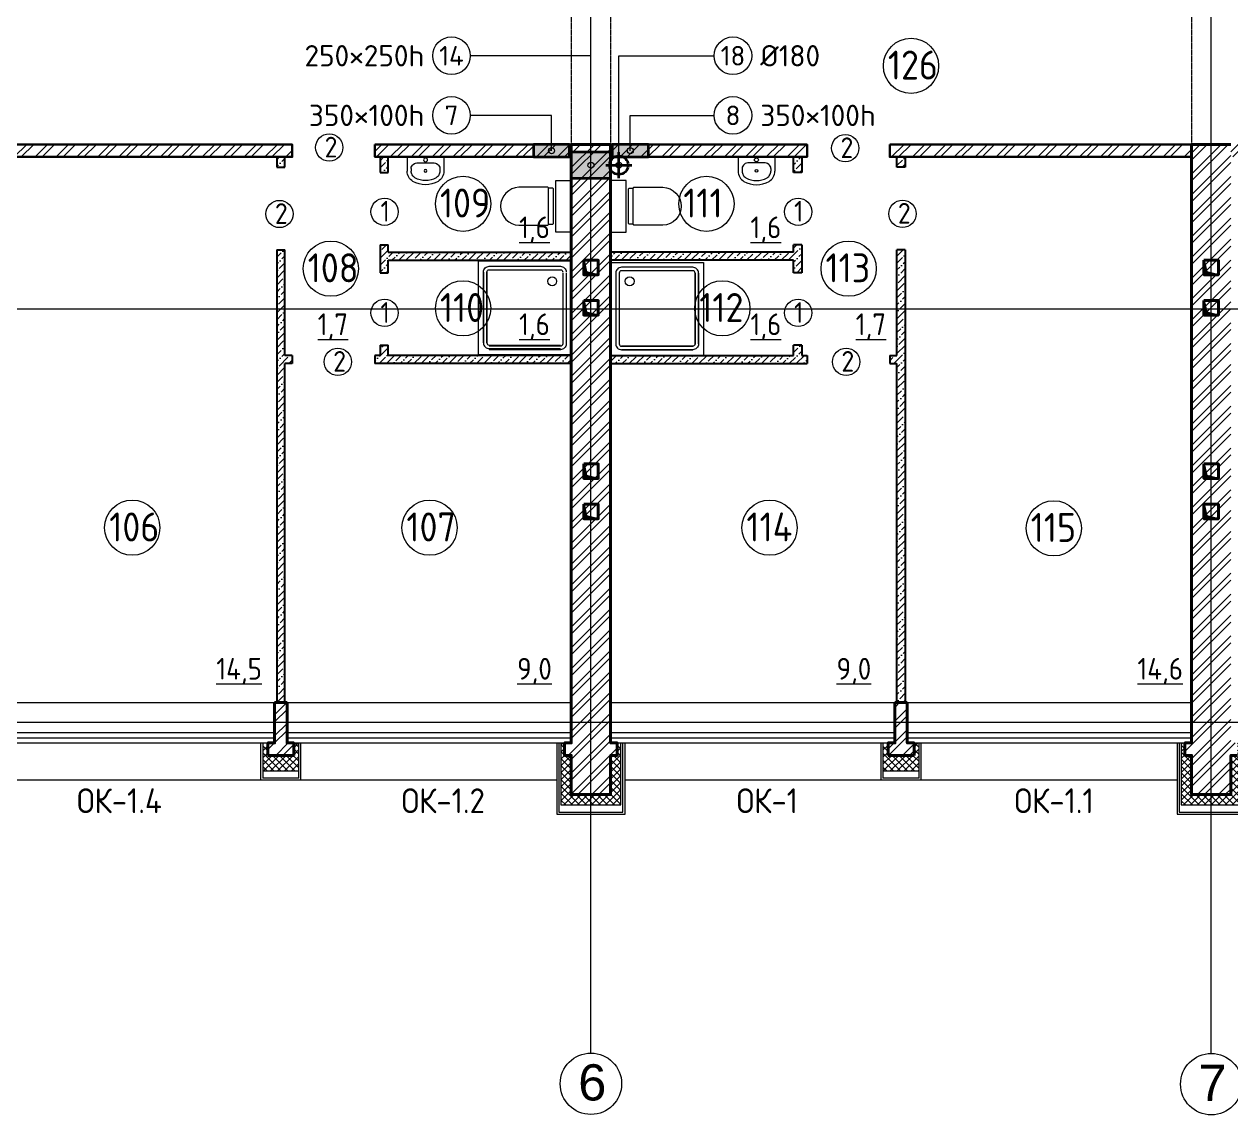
# Model space of a CAD drawing. Header units: millimetres. Extents: x -718 to 68664, y 3859 to 52864.
# Drawn here: x 31860 to 43533, y 27602 to 38155 of the extents above; entities that cross this region are included whole.
import ezdxf
from ezdxf.enums import TextEntityAlignment as Align

# ---------------------------------------------------------------- set-up
doc = ezdxf.new("R2010")
doc.units = ezdxf.units.MM
doc.linetypes.add('ACAD_ISO02W100', pattern=[15, 12, -3])
doc.linetypes.add('ACAD_ISO04W100', pattern=[30, 24, -3, 0, -3])
for name, color, linetype, lineweight in [('Ж-б_балка', 144, 'ACAD_ISO02W100', 9), ('Кирпич_перегородки_сущ', 46, 'Continuous', 25), ('Кирпич_стены', 56, 'Continuous', 40), ('Марк_пом', 250, 'Continuous', 15), ('Марка_окна_двери', 166, 'Continuous', 13), ('Оборудование', 19, 'Continuous', 13), ('Окна', 164, 'Continuous', 15), ('Оси', 136, 'ACAD_ISO04W100', 9), ('Отверстия', 5, 'Continuous', 35), ('Отверстия_выноски', 7, 'Continuous', 18), ('Перегородки кирпичные новые', 26, 'Continuous', 30), ('Перегородки СКЦ', 195, 'Continuous', 25), ('Перегородки_новые_CКЦ', 146, 'Continuous', 25), ('Площадь_текст', 198, 'Continuous', 9), ('Утеплитель', 36, 'Continuous', 9), ('фасад_навесной', 250, 'Continuous', 15), ('Штрих_кирпич_план', 27, 'Continuous', 5), ('Штрих_перегородки_план_СКЦ', 116, 'Continuous', 5), ('Штрих_пл_кирп_пер_сущ', 116, 'Continuous', 5), ('Штрих_утеплитель_план', 27, 'Continuous', 5)]:
    doc.layers.add(name, color=color, linetype=linetype, lineweight=lineweight)
doc.styles.add('GOST', font='isocpeur.ttf', dxfattribs={"width": 0.9})
doc.styles.add('GOST Common_1', font='GOST Common.ttf', dxfattribs={"width": 0.95, "height": 45})
doc.styles.get("Standard").update_dxf_attribs({"font": 'arial.ttf'})
pattern_1 = [(45, (-66363.26, 98365.5), (-101.02788, 101.02788), []), (45, (-66295.91, 98365.5), (-101.02788, 101.02788), [])]

# ---------------------------------------------------------------- blocks, each defined once
blk = doc.blocks.new('Basin 01_72')
for p, q in [((0, 350), (0, 172)), ((460, 350), (0, 350)), ((460, 350), (460, 172)), ((50, 207), (50, 172)), ((139, 278), (139, 278)), ((321, 278), (139, 278)), ((410, 207), (410, 172))]:
    blk.add_line(p, q)
for points in [[(0, 172), (1, 152), (5, 133), (11, 114), (20, 96), (30, 80), (43, 66), (57, 53), (73, 42)], [(139, 278), (122, 277), (105, 273), (90, 266), (76, 257), (65, 247), (57, 235), (52, 221), (50, 207)], [(50, 172), (51, 159), (53, 147), (57, 135), (63, 124), (69, 113), (77, 104), (86, 96), (97, 89)], [(410, 207), (408, 221), (403, 235), (395, 247), (384, 257), (370, 266), (355, 273), (338, 277), (321, 278)], [(363, 89), (374, 96), (383, 104), (391, 113), (397, 124), (403, 135), (407, 147), (409, 159), (410, 172)], [(387, 42), (403, 53), (417, 66), (430, 80), (440, 96), (449, 114), (455, 133), (459, 152), (460, 172)], [(73, 42), (110, 24), (149, 11), (189, 3), (230, 0), (271, 3), (311, 11), (350, 24), (387, 42)], [(97, 89), (128, 73), (161, 62), (195, 55), (230, 53), (265, 55), (299, 62), (332, 73), (363, 89)]]:
    blk.add_lwpolyline(points)
for centre, radius in [((230, 313), 25), ((230, 176), 17.5)]:
    blk.add_circle(centre, radius)

msp = doc.modelspace()

# ---------------------------------------------------------------- hatches: boundary and pattern name
at = {"true_color": 0x000000}
h = msp.add_hatch(color=18, dxfattribs=at)
h.dxf.hatch_style = 1
h.paths.add_polyline_path([(37273, 35870), (37296, 35759), (37413, 35730), (37273, 35730)])
h = msp.add_hatch(color=18, dxfattribs=at)
h.dxf.hatch_style = 1
h.paths.add_polyline_path([(43273, 35870), (43296, 35759), (43413, 35730), (43273, 35730)])
h = msp.add_hatch(color=18, dxfattribs=at)
h.dxf.hatch_style = 1
h.paths.add_polyline_path([(37273, 35480), (37296, 35369), (37413, 35340), (37273, 35340)])
h = msp.add_hatch(color=18, dxfattribs=at)
h.dxf.hatch_style = 1
h.paths.add_polyline_path([(43273, 35480), (43296, 35369), (43413, 35340), (43273, 35340)])
h = msp.add_hatch(color=18, dxfattribs=at)
h.dxf.hatch_style = 1
h.paths.add_polyline_path([(37273, 33900), (37296, 33789), (37413, 33760), (37273, 33760)])
h = msp.add_hatch(color=18, dxfattribs=at)
h.dxf.hatch_style = 1
h.paths.add_polyline_path([(43273, 33900), (43296, 33789), (43413, 33760), (43273, 33760)])
h = msp.add_hatch(color=18, dxfattribs=at)
h.dxf.hatch_style = 1
h.paths.add_polyline_path([(37273, 33510), (37296, 33399), (37413, 33370), (37273, 33370)])
h = msp.add_hatch(color=18, dxfattribs=at)
h.dxf.hatch_style = 1
h.paths.add_polyline_path([(43273, 33510), (43296, 33399), (43413, 33370), (43273, 33370)])
at = {"layer": 'Отверстия'}
for points in [[(36787, 36870), (37137, 36870), (37137, 36990), (36787, 36990)], [(37153, 36665), (37533, 36665), (37533, 36915), (37153, 36915)], [(37549, 36870), (37899, 36870), (37899, 36990), (37549, 36990)]]:
    msp.add_hatch(color=5, dxfattribs=at).paths.add_polyline_path(points)
at = {"layer": 'Штрих_кирпич_план'}
h = msp.add_hatch(dxfattribs=at)
h.set_pattern_fill('ANSI32', color=256, scale=15)
h.set_pattern_definition([(45, (31448.45, 40962.52), (-101.0279, 101.0279), []), (45, (31515.8, 40962.52), (-101.0279, 101.0279), [])])
h.paths.add_polyline_path([(31533, 41110), (31343, 41110), (31343, 40740), (31533, 40740)], flags=17)
h.paths.add_polyline_path([(31343, 41110), (31153, 41110), (31153, 40740), (31343, 40740)], flags=17)
h.paths.add_polyline_path([(40403, 31590), (40283, 31590), (40283, 31200), (40218, 31200), (40218, 31080), (40468, 31080), (40468, 31200), (40403, 31200)])
h.paths.add_polyline_path([(16413, 47010), (16163, 47010), (16163, 41490), (16413, 41490)])
h.paths.add_polyline_path([(22033, 47520), (20093, 47520), (20093, 47400), (20158, 47400), (20158, 47010), (21523, 47010), (21523, 46750), (22033, 46750)])
h.paths.add_polyline_path([(19258, 47400), (19323, 47400), (19323, 47520), (18813, 47520), (18813, 47400), (18878, 47400), (18878, 47010), (19258, 47010)])
h.paths.add_polyline_path([(17958, 47400), (18023, 47400), (18023, 47520), (17513, 47520), (17513, 47400), (17578, 47400), (17578, 47010), (17958, 47010)])
h.paths.add_polyline_path([(16658, 47400), (16723, 47400), (16723, 47520), (16083, 47520), (16083, 47400), (16148, 47400), (16148, 47010), (16658, 47010)])
h.paths.add_polyline_path([(15358, 47400), (15423, 47400), (15423, 47520), (14913, 47520), (14913, 47400), (14978, 47400), (14978, 47010), (15358, 47010)])
h.paths.add_polyline_path([(13723, 47010), (13723, 47520), (14253, 47520), (14253, 47400), (14188, 47400), (14188, 47010)])
h.paths.add_polyline_path([(12823, 47520), (10363, 47520), (10363, 45840), (10483, 45840), (10483, 45905), (10873, 45905), (10873, 47010), (12823, 47010)])
h.paths.add_polyline_path([(10873, 44725), (10483, 44725), (10483, 44790), (10363, 44790), (10363, 44410), (10483, 44410), (10483, 44475), (10873, 44475)])
h.paths.add_polyline_path([(10873, 43295), (10483, 43295), (10483, 43360), (10363, 43360), (10363, 42980), (10483, 42980), (10483, 43045), (10873, 43045)])
h.paths.add_polyline_path([(22768, 35910), (22033, 35910), (22033, 39560), (21653, 39560), (21653, 35655), (21653, 35080), (22033, 35080), (22033, 35400), (22768, 35400)])
h.paths.add_polyline_path([(22358, 41500), (22423, 41500), (22423, 41620), (22033, 41620), (22033, 44030), (21913, 44030), (21913, 43965), (21523, 43965), (21523, 41490), (15533, 41490), (15533, 41110), (21653, 41110), (21653, 40860), (22033, 40860), (22033, 41110), (22358, 41110)])
h.paths.add_polyline_path([(22033, 45460), (21523, 45460), (21523, 44885), (21913, 44885), (21913, 44820), (22033, 44820)])
h.paths.add_polyline_path([(23658, 41500), (23723, 41500), (23723, 41620), (23213, 41620), (23213, 41500), (23278, 41500), (23278, 41110), (23658, 41110)])
h.paths.add_polyline_path([(25738, 41500), (25803, 41500), (25803, 41620), (25533, 41620), (25023, 41620), (24513, 41620), (24513, 41500), (24578, 41500), (24578, 41110), (25023, 41110), (25023, 40860), (25533, 40860), (25533, 41110), (25738, 41110)])
h.paths.add_polyline_path([(27038, 41500), (27103, 41500), (27103, 41620), (26593, 41620), (26593, 41500), (26658, 41500), (26658, 41110), (27038, 41110)])
h.paths.add_polyline_path([(28728, 41500), (28793, 41500), (28793, 41620), (27893, 41620), (27893, 41500), (27958, 41500), (27958, 41110), (28728, 41110)])
h.paths.add_polyline_path([(30028, 41500), (30093, 41500), (30093, 41620), (29583, 41620), (29583, 41500), (29648, 41500), (29648, 41110), (30028, 41110)])
h.paths.add_polyline_path([(31738, 41500), (31803, 41500), (31803, 41620), (31533, 41620), (31533, 42000), (31153, 42000), (31153, 41620), (30883, 41620), (30883, 41500), (30948, 41500), (30948, 41110), (31738, 41110)])
h.paths.add_polyline_path([(33038, 41500), (33103, 41500), (33103, 41620), (32593, 41620), (32593, 41500), (32658, 41500), (32658, 41110), (33038, 41110)], flags=17)
h.paths.add_polyline_path([(35863, 41620), (33763, 41620), (33763, 41500), (33828, 41500), (33828, 41110), (35863, 41110)], flags=17)
h.paths.add_polyline_path([(37738, 41500), (37803, 41500), (37803, 41620), (37533, 41620), (37533, 42000), (37153, 42000), (37153, 41620), (36893, 41620), (36893, 41110), (37153, 41110), (37158, 39000), (31538, 39000), (31533, 39240), (31153, 39240), (31153, 38370), (31533, 38370), (31533, 38490), (37533, 38490), (37533, 41110), (37738, 41110)])
h.paths.add_polyline_path([(39038, 41500), (39103, 41500), (39103, 41620), (38593, 41620), (38593, 41500), (38658, 41500), (38658, 41110), (39038, 41110)])
h.paths.add_polyline_path([(40728, 41500), (40793, 41500), (40793, 41620), (39893, 41620), (39893, 41500), (39958, 41500), (39958, 41110), (40728, 41110)])
h.paths.add_polyline_path([(42028, 41500), (42093, 41500), (42093, 41620), (41583, 41620), (41583, 41500), (41648, 41500), (41648, 41110), (42028, 41110)])
h.paths.add_polyline_path([(43738, 41500), (43803, 41500), (43803, 41620), (43533, 41620), (43533, 42000), (43153, 42000), (43153, 41620), (42883, 41620), (42883, 41500), (42948, 41500), (42948, 41110), (43153, 41110), (43153, 38490), (43533, 38490), (43533, 41110), (43738, 41110)])
h.paths.add_polyline_path([(45038, 41500), (45103, 41500), (45103, 41620), (44593, 41620), (44593, 41500), (44658, 41500), (44658, 41110), (45038, 41110)])
h.paths.add_polyline_path([(46728, 41500), (46793, 41500), (46793, 41620), (45893, 41620), (45893, 41500), (45958, 41500), (45958, 41110), (46728, 41110)])
h.paths.add_polyline_path([(48028, 41500), (48093, 41500), (48093, 41620), (47583, 41620), (47583, 41500), (47648, 41500), (47648, 41110), (48028, 41110)])
h.paths.add_polyline_path([(49738, 41500), (49803, 41500), (49803, 41620), (49533, 41620), (49533, 42000), (49153, 42000), (49153, 41620), (48883, 41620), (48883, 41500), (48948, 41500), (48948, 41110), (49153, 41110), (49153, 38490), (49533, 38490), (49533, 38610), (49533, 41110), (49738, 41110)])
h.paths.add_polyline_path([(51038, 41500), (51103, 41500), (51103, 41620), (50593, 41620), (50593, 41500), (50658, 41500), (50658, 41110), (51038, 41110)])
h.paths.add_polyline_path([(52728, 41500), (52793, 41500), (52793, 41620), (51893, 41620), (51893, 41500), (51958, 41500), (51958, 41110), (52728, 41110)])
h.paths.add_polyline_path([(54028, 41500), (54093, 41500), (54093, 41620), (53583, 41620), (53583, 41500), (53648, 41500), (53648, 41110), (54028, 41110)])
h.paths.add_polyline_path([(55663, 42000), (55153, 42000), (55153, 41620), (54883, 41620), (54883, 41500), (54948, 41500), (54948, 41110), (55153, 41110), (55153, 38340), (55663, 38340), (55663, 39710), (57638, 39710), (57638, 40100), (57703, 40100), (57703, 40220), (55663, 40220)])
h.paths.add_polyline_path([(61473, 40220), (59403, 40220), (59403, 40100), (59468, 40100), (59468, 39710), (60963, 39710), (60963, 39005), (61353, 39005), (61353, 38940), (61473, 38940)])
h.paths.add_polyline_path([(61473, 37910), (61353, 37910), (61353, 37845), (60963, 37845), (60963, 36880), (61473, 36880)])
h.paths.add_polyline_path([(61473, 35590), (60963, 35590), (58988, 35590), (58988, 35200), (58923, 35200), (58923, 35080), (58988, 35080), (61473, 35080)])
h.paths.add_polyline_path([(57158, 35590), (55663, 35590), (55663, 37140), (55153, 37140), (55153, 31590), (55153, 31200), (55088, 31200), (55088, 31080), (55153, 31080), (55153, 30700), (55663, 30700), (55663, 31080), (55663, 35080), (57223, 35080), (57223, 35200), (57158, 35200)])
h.paths.add_polyline_path([(52468, 31200), (52403, 31200), (52403, 31590), (52283, 31590), (52283, 31200), (52218, 31200), (52218, 31080), (52468, 31080)])
h.paths.add_polyline_path([(49533, 31590), (49533, 36990), (49153, 36990), (49153, 31590), (49153, 31200), (49088, 31200), (49088, 31080), (49153, 31080), (49153, 30700), (49533, 30700), (49533, 31080), (49598, 31080), (49598, 31200), (49533, 31200)])
h.paths.add_polyline_path([(46468, 31200), (46403, 31200), (46403, 31590), (46283, 31590), (46283, 31200), (46218, 31200), (46218, 31080), (46468, 31080)])
h.paths.add_polyline_path([(43598, 31200), (43533, 31200), (43533, 31590), (43533, 36990), (43153, 36990), (43153, 31590), (43153, 31200), (43088, 31200), (43088, 31080), (43153, 31080), (43153, 30700), (43533, 30700), (43533, 31080), (43598, 31080)])
h.paths.add_polyline_path([(37533, 31590), (37533, 36990), (37153, 36990), (37153, 31590), (37153, 31200), (37088, 31200), (37088, 31080), (37153, 31080), (37153, 30700), (37533, 30700), (37533, 31080), (37598, 31080), (37598, 31200), (37533, 31200)])
h.paths.add_polyline_path([(34403, 31590), (34283, 31590), (34283, 31200), (34218, 31200), (34218, 31080), (34468, 31080), (34468, 31200), (34403, 31200)])
h.paths.add_polyline_path([(31533, 31590), (31533, 36400), (31153, 36400), (31153, 31590), (31153, 31200), (31088, 31200), (31088, 31080), (31153, 31080), (31153, 30700), (31533, 30700), (31533, 31080), (31598, 31080), (31598, 31200), (31533, 31200)])
h.paths.add_polyline_path([(31533, 37170), (31153, 37170), (31153, 36400), (31533, 36400)])
h.paths.add_polyline_path([(28403, 31590), (28283, 31590), (28283, 31200), (28218, 31200), (28218, 31080), (28468, 31080), (28468, 31200), (28403, 31200)])
h.paths.add_polyline_path([(25533, 34295), (25143, 34295), (25143, 34360), (25023, 34360), (25023, 34035), (25023, 31080), (25023, 30700), (25533, 30700), (25533, 31080), (25598, 31080), (25598, 31200), (25533, 31200), (25533, 31590)])
h.paths.add_polyline_path([(25533, 37252), (25023, 37252), (25023, 35910), (24448, 35910), (24448, 35400), (25023, 35400), (25023, 35150), (25143, 35150), (25143, 35215), (25533, 35215)])
h.paths.add_polyline_path([(25533, 39560), (25023, 39560), (25023, 38660), (25533, 38660)])
h.paths.add_polyline_path([(12666, 41110), (12666, 41490), (10873, 41490), (10873, 41865), (10483, 41865), (10483, 41930), (10363, 41930), (10363, 35080), (10363, 34635), (10873, 34635), (10873, 35080), (10873, 41110)])
at = {"layer": 'Штрих_перегородки_план_СКЦ'}
h = msp.add_hatch(dxfattribs=at)
h.set_pattern_fill('ANSI36', color=256, scale=15)
h.set_pattern_definition([(45, (34353.494, 36825.653), (25.25697, 92.6089), [119.0625, -23.8125, 0, -23.8125])])
h.paths.add_polyline_path([(34383, 36870), (34303, 36870), (34303, 36770), (34383, 36770)])
h.paths.add_polyline_path([(34383, 35970), (34303, 35970), (34303, 31590), (34383, 31590)])
h.paths.add_polyline_path([(35383, 36870), (35303, 36870), (35303, 36720), (35383, 36720)])
h.paths.add_polyline_path([(37153, 35950), (35383, 35950), (35383, 36020), (35303, 36020), (35303, 35750), (35383, 35750), (35383, 35870), (37153, 35870)])
h.paths.add_polyline_path([(37153, 34950), (35383, 34950), (35383, 35050), (35303, 35050), (35303, 34950), (35253, 34950), (35253, 34870), (37153, 34870)])
h.paths.add_polyline_path([(34453, 34950), (34383, 34950), (34383, 34870), (34453, 34870)])
h = msp.add_hatch(dxfattribs=at)
h.set_pattern_fill('ANSI36', color=256, scale=15)
h.set_pattern_definition([(45, (-66363.263, 98365.506), (25.25697, 92.608891), [119.0625, -23.8125, 0, -23.8125])])
h.paths.add_polyline_path([(39383, 36020), (39303, 36020), (39303, 35950), (37533, 35950), (37533, 35870), (39303, 35870), (39303, 35750), (39383, 35750)])
h.paths.add_polyline_path([(39383, 36870), (39303, 36870), (39303, 36720), (39383, 36720)])
h.paths.add_polyline_path([(39433, 34950), (39383, 34950), (39383, 35050), (39303, 35050), (39303, 34950), (38433, 34950), (38433, 34950), (37533, 34950), (37533, 34870), (39433, 34870)])
h.paths.add_polyline_path([(40383, 35400), (40303, 35400), (40303, 34950), (40233, 34950), (40233, 34870), (40303, 34870), (40303, 31590), (40383, 31590)])
h.paths.add_polyline_path([(40383, 35970), (40303, 35970), (40303, 35400), (40383, 35400)])
h.paths.add_polyline_path([(40383, 36870), (40303, 36870), (40303, 36770), (40383, 36770)])
at = {"layer": 'Штрих_пл_кирп_пер_сущ'}
h = msp.add_hatch(dxfattribs=at)
h.set_pattern_fill('ANSI32', color=256, scale=15)
h.set_pattern_definition(pattern_1)
h.paths.add_polyline_path([(37153, 36990), (35253, 36990), (35253, 36870), (37153, 36870)])
h.paths.add_polyline_path([(35462, 32996), (36107, 32996), (36107, 33500), (35462, 33500)], flags=9)
h.paths.add_polyline_path([(32586, 32996), (33231, 32996), (33231, 33500), (32586, 33500)], flags=9)
h.paths.add_polyline_path([(31533, 36870), (34453, 36870), (34453, 36990), (31533, 36990)])
h = msp.add_hatch(dxfattribs=at)
h.set_pattern_fill('ANSI32', color=256, scale=15)
h.set_pattern_definition(pattern_1)
h.paths.add_polyline_path([(39433, 36990), (37533, 36990), (37533, 36870), (39383, 36870), (39433, 36870)])
h.paths.add_polyline_path([(43153, 36990), (40233, 36990), (40233, 36870), (43153, 36870)])
h.paths.add_polyline_path([(45983, 36990), (43533, 36990), (43533, 36870), (45983, 36870)])
h.paths.add_polyline_path([(49153, 36990), (46883, 36990), (46883, 36870), (49153, 36870)])
h.paths.add_polyline_path([(51803, 36990), (49533, 36990), (49533, 36870), (51803, 36870)])
h.paths.add_polyline_path([(55153, 36990), (52703, 36990), (52703, 36870), (55153, 36870)])
at = {"layer": 'Штрих_утеплитель_план'}
h = msp.add_hatch(dxfattribs=at)
h.set_pattern_fill('ANSI37', color=256, scale=15)
h.set_pattern_definition([(45, (-66363.263, 98365.506), (-33.67596, 33.67596), []), (135, (-66363.263, 98365.506), (-33.67596, -33.67596), [])])
h.paths.add_polyline_path([(54123, 41770), (53553, 41770), (53553, 41500), (53583, 41500), (53583, 41620), (54093, 41620), (54093, 41500), (54123, 41500)])
h.paths.add_polyline_path([(55813, 42100), (55053, 42100), (55053, 41770), (54853, 41770), (54853, 41500), (54883, 41500), (54883, 41620), (55153, 41620), (55153, 42000), (55663, 42000), (55663, 40220), (57703, 40220), (57703, 40100), (57733, 40100), (57733, 40370), (55813, 40370)])
h.paths.add_polyline_path([(61623, 40370), (59373, 40370), (59373, 40100), (59403, 40100), (59403, 40220), (61473, 40220), (61473, 39900), (61623, 39900)])
h.paths.add_polyline_path([(61623, 39900), (61473, 39900), (61473, 38940), (61353, 38940), (61353, 38910), (61623, 38910)])
h.paths.add_polyline_path([(61623, 37940), (61353, 37940), (61353, 37910), (61473, 37910), (61473, 36880), (61343, 36880), (61343, 36850), (61623, 36850)])
h.paths.add_polyline_path([(61623, 35620), (61343, 35620), (61343, 35590), (61473, 35590), (61473, 35080), (61343, 35080), (61343, 34930), (61623, 34930)])
h.paths.add_polyline_path([(61343, 35080), (58923, 35080), (58923, 35200), (58893, 35200), (58893, 34930), (61343, 34930)])
h.paths.add_polyline_path([(57253, 35200), (57223, 35200), (57223, 35080), (55663, 35080), (55663, 31080), (55663, 30700), (55343, 30700), (55343, 30600), (55813, 30600), (55813, 34930), (57253, 34930)])
h.paths.add_polyline_path([(55343, 30700), (55153, 30700), (55153, 31080), (55088, 31080), (55088, 31200), (55053, 31200), (55053, 30600), (55343, 30600)])
h.paths.add_polyline_path([(52518, 31200), (52468, 31200), (52468, 31080), (52218, 31080), (52218, 31200), (52168, 31200), (52168, 30930), (52518, 30930)])
h.paths.add_polyline_path([(49633, 31200), (49598, 31200), (49598, 31080), (49533, 31080), (49533, 30700), (49343, 30700), (49343, 30600), (49633, 30600)])
h.paths.add_polyline_path([(49343, 30700), (49153, 30700), (49153, 31080), (49088, 31080), (49088, 31200), (49053, 31200), (49053, 30600), (49343, 30600)])
h.paths.add_polyline_path([(46518, 31200), (46468, 31200), (46468, 31080), (46218, 31080), (46218, 31200), (46168, 31200), (46168, 30930), (46518, 30930)])
h.paths.add_polyline_path([(43633, 31200), (43598, 31200), (43598, 31080), (43533, 31080), (43533, 30700), (43343, 30700), (43343, 30600), (43633, 30600)])
h.paths.add_polyline_path([(43343, 30700), (43153, 30700), (43153, 31080), (43088, 31080), (43088, 31200), (43053, 31200), (43053, 30600), (43343, 30600)])
h.paths.add_polyline_path([(40518, 31200), (40468, 31200), (40468, 31080), (40218, 31080), (40218, 31200), (40168, 31200), (40168, 30930), (40518, 30930)])
h.paths.add_polyline_path([(37633, 31200), (37598, 31200), (37598, 31080), (37533, 31080), (37533, 30700), (37343, 30700), (37343, 30600), (37633, 30600)])
h.paths.add_polyline_path([(37343, 30700), (37153, 30700), (37153, 31080), (37088, 31080), (37088, 31200), (37053, 31200), (37053, 30600), (37343, 30600)])
h.paths.add_polyline_path([(34518, 31200), (34468, 31200), (34468, 31080), (34218, 31080), (34218, 31200), (34168, 31200), (34168, 30930), (34518, 30930)])
h.paths.add_polyline_path([(31633, 31200), (31598, 31200), (31598, 31080), (31533, 31080), (31533, 30700), (31343, 30700), (31343, 30600), (31633, 30600)])
h.paths.add_polyline_path([(31343, 30700), (31153, 30700), (31153, 31080), (31088, 31080), (31088, 31200), (31053, 31200), (31053, 30600), (31343, 30600)])
h.paths.add_polyline_path([(28518, 31200), (28468, 31200), (28468, 31080), (28218, 31080), (28218, 31200), (28168, 31200), (28168, 30930), (28518, 30930)])
h.paths.add_polyline_path([(25633, 31200), (25598, 31200), (25598, 31080), (25533, 31080), (25533, 30700), (25343, 30700), (25343, 30600), (25633, 30600)])
h.paths.add_polyline_path([(25343, 30700), (25023, 30700), (25023, 31080), (25023, 31400), (24873, 31400), (24873, 30600), (25343, 30600)])
h.paths.add_polyline_path([(25023, 34360), (25143, 34360), (25143, 34390), (24873, 34390), (24873, 31400), (25023, 31400)])
h.paths.add_polyline_path([(25023, 35400), (24448, 35400), (24418, 35400), (24418, 35250), (24873, 35250), (24873, 35120), (25143, 35120), (25143, 35150), (25023, 35150)])
h.paths.add_polyline_path([(22798, 35400), (22768, 35400), (22768, 35400), (22033, 35400), (22033, 35080), (21843, 35080), (21843, 34980), (22133, 34980), (22133, 35250), (22798, 35250)])
h.paths.add_polyline_path([(21843, 35080), (21653, 35080), (21653, 35200), (21553, 35200), (21553, 34980), (21843, 34980)])
h.paths.add_polyline_path([(19343, 35200), (19243, 35200), (19243, 35080), (18863, 35080), (18863, 35200), (18763, 35200), (18763, 34930), (19343, 34930)])
h.paths.add_polyline_path([(16263, 35080), (16073, 35080), (16073, 35200), (15973, 35200), (15973, 34930), (16263, 34930)])
h.paths.add_polyline_path([(16553, 35200), (16453, 35200), (16453, 35080), (16263, 35080), (16263, 34930), (16553, 34930)])
h.paths.add_polyline_path([(13763, 35200), (13663, 35200), (13663, 35080), (13283, 35080), (13283, 35200), (13183, 35200), (13183, 34930), (13763, 34930)])
h.paths.add_polyline_path([(10973, 35200), (10873, 35200), (10873, 35080), (10873, 34635), (10683, 34635), (10683, 34535), (10973, 34535)])
h.paths.add_polyline_path([(10363, 35080), (10363, 35400), (10213, 35400), (10213, 34535), (10683, 34535), (10683, 34635), (10363, 34635)])
h.paths.add_polyline_path([(10363, 41300), (10213, 41300), (10213, 35400), (10363, 35400)])
h.paths.add_polyline_path([(10363, 41930), (10483, 41930), (10483, 41960), (10213, 41960), (10213, 41300), (10363, 41300)])
h.paths.add_polyline_path([(10363, 43360), (10483, 43360), (10483, 43390), (10213, 43390), (10213, 42950), (10483, 42950), (10483, 42980), (10363, 42980)])
h.paths.add_polyline_path([(10363, 44790), (10483, 44790), (10483, 44820), (10213, 44820), (10213, 44380), (10483, 44380), (10483, 44410), (10363, 44410)])
h.paths.add_polyline_path([(10363, 47200), (10213, 47200), (10213, 45810), (10483, 45810), (10483, 45840), (10363, 45840)])
h.paths.add_polyline_path([(10363, 47520), (12823, 47520), (12823, 47310), (12853, 47310), (12853, 47670), (10213, 47670), (10213, 47200), (10363, 47200)])
h.paths.add_polyline_path([(14283, 47670), (13693, 47670), (13693, 47310), (13723, 47310), (13723, 47520), (14253, 47520), (14253, 47400), (14283, 47400)])
h.paths.add_polyline_path([(15453, 47670), (14883, 47670), (14883, 47400), (14913, 47400), (14913, 47520), (15423, 47520), (15423, 47400), (15453, 47400)])
h.paths.add_polyline_path([(16753, 47670), (16053, 47670), (16053, 47400), (16083, 47400), (16083, 47520), (16723, 47520), (16723, 47400), (16753, 47400)])
h.paths.add_polyline_path([(18053, 47670), (17483, 47670), (17483, 47400), (17513, 47400), (17513, 47520), (18023, 47520), (18023, 47400), (18053, 47400)])
h.paths.add_polyline_path([(19353, 47670), (18783, 47670), (18783, 47400), (18813, 47400), (18813, 47520), (19323, 47520), (19323, 47400), (19353, 47400)])
h.paths.add_polyline_path([(22183, 47670), (20063, 47670), (20063, 47400), (20093, 47400), (20093, 47520), (22033, 47520), (22033, 46750), (21843, 46750), (21843, 46720), (22183, 46720)])
h.paths.add_polyline_path([(22183, 45490), (21843, 45490), (21843, 45460), (22033, 45460), (22033, 44820), (21913, 44820), (21913, 44790), (22183, 44790)])
h.paths.add_polyline_path([(22183, 44060), (21913, 44060), (21913, 44030), (22033, 44030), (22033, 41620), (22423, 41620), (22423, 41500), (22453, 41500), (22453, 41770), (22183, 41770)])
h.paths.add_polyline_path([(23753, 41770), (23183, 41770), (23183, 41500), (23213, 41500), (23213, 41620), (23723, 41620), (23723, 41500), (23753, 41500)])
h.paths.add_polyline_path([(25833, 41770), (24483, 41770), (24483, 41500), (24513, 41500), (24513, 41620), (25023, 41620), (25533, 41620), (25803, 41620), (25803, 41500), (25833, 41500)])
h.paths.add_polyline_path([(27133, 41770), (26563, 41770), (26563, 41500), (26593, 41500), (26593, 41620), (27103, 41620), (27103, 41500), (27133, 41500)])
h.paths.add_polyline_path([(28823, 41770), (27863, 41770), (27863, 41500), (27893, 41500), (27893, 41620), (28793, 41620), (28793, 41500), (28823, 41500)])
h.paths.add_polyline_path([(30123, 41770), (29553, 41770), (29553, 41500), (29583, 41500), (29583, 41620), (30093, 41620), (30093, 41500), (30123, 41500)])
h.paths.add_polyline_path([(31153, 42000), (31533, 42000), (31533, 41620), (31803, 41620), (31803, 41500), (31833, 41500), (31833, 41770), (31633, 41770), (31633, 42100), (31053, 42100), (31053, 41770), (30853, 41770), (30853, 41500), (30883, 41500), (30883, 41620), (31153, 41620)])
h.paths.add_polyline_path([(33133, 41770), (32563, 41770), (32563, 41500), (32593, 41500), (32593, 41620), (33103, 41620), (33103, 41500), (33133, 41500)])
h.paths.add_polyline_path([(35893, 41770), (33733, 41770), (33733, 41500), (33763, 41500), (33763, 41620), (35863, 41620), (35863, 41340), (35893, 41340)])
h.paths.add_polyline_path([(37153, 42000), (37533, 42000), (37533, 41620), (37803, 41620), (37803, 41500), (37833, 41500), (37833, 41770), (37633, 41770), (37633, 42100), (37053, 42100), (37053, 41770), (36863, 41770), (36863, 41340), (36879, 41340), (36893, 41340), (36893, 41620), (37153, 41620)])
h.paths.add_polyline_path([(39133, 41770), (38563, 41770), (38563, 41500), (38593, 41500), (38593, 41620), (39103, 41620), (39103, 41500), (39133, 41500)])
h.paths.add_polyline_path([(40823, 41770), (39863, 41770), (39863, 41500), (39893, 41500), (39893, 41620), (40793, 41620), (40793, 41500), (40823, 41500)])
h.paths.add_polyline_path([(42123, 41770), (41553, 41770), (41553, 41500), (41583, 41500), (41583, 41620), (42093, 41620), (42093, 41500), (42123, 41500)])
h.paths.add_polyline_path([(43153, 42000), (43533, 42000), (43533, 41620), (43803, 41620), (43803, 41500), (43833, 41500), (43833, 41770), (43633, 41770), (43633, 42100), (43053, 42100), (43053, 41770), (42853, 41770), (42853, 41500), (42883, 41500), (42883, 41620), (43153, 41620)])
h.paths.add_polyline_path([(45133, 41770), (44563, 41770), (44563, 41500), (44593, 41500), (44593, 41620), (45103, 41620), (45103, 41500), (45133, 41500)])
h.paths.add_polyline_path([(46823, 41770), (45863, 41770), (45863, 41500), (45893, 41500), (45893, 41620), (46793, 41620), (46793, 41500), (46823, 41500)])
h.paths.add_polyline_path([(48123, 41770), (47553, 41770), (47553, 41500), (47583, 41500), (47583, 41620), (48093, 41620), (48093, 41500), (48123, 41500)])
h.paths.add_polyline_path([(49153, 42000), (49533, 42000), (49533, 41620), (49803, 41620), (49803, 41500), (49833, 41500), (49833, 41770), (49633, 41770), (49633, 42100), (49053, 42100), (49053, 41770), (48853, 41770), (48853, 41500), (48883, 41500), (48883, 41620), (49153, 41620)])
h.paths.add_polyline_path([(51133, 41770), (50563, 41770), (50563, 41500), (50593, 41500), (50593, 41620), (51103, 41620), (51103, 41500), (51133, 41500)])
h.paths.add_polyline_path([(52823, 41770), (51863, 41770), (51863, 41500), (51893, 41500), (51893, 41620), (52793, 41620), (52793, 41500), (52823, 41500)])

# ---------------------------------------------------------------- linework, layer by layer
for points in [[(37273, 35870), (37296, 35759), (37413, 35730), (37273, 35730), (37273, 35870)], [(43273, 35870), (43296, 35759), (43413, 35730), (43273, 35730), (43273, 35870)], [(37273, 35480), (37296, 35369), (37413, 35340), (37273, 35340), (37273, 35480)], [(43273, 35480), (43296, 35369), (43413, 35340), (43273, 35340), (43273, 35480)], [(37273, 33900), (37296, 33789), (37413, 33760), (37273, 33760), (37273, 33900)], [(43273, 33900), (43296, 33789), (43413, 33760), (43273, 33760), (43273, 33900)], [(37273, 33510), (37296, 33399), (37413, 33370), (37273, 33370), (37273, 33510)], [(43273, 33510), (43296, 33399), (43413, 33370), (43273, 33370), (43273, 33510)]]:
    msp.add_lwpolyline(points)
at = {"layer": 'Ж-б_балка', "ltscale": 0.1}
for p, q in [((37153, 38490), (37153, 36990)), ((37533, 38490), (37533, 36990)), ((43153, 38490), (43153, 36990))]:
    msp.add_line(p, q, dxfattribs=at)
at = {"layer": 'Кирпич_перегородки_сущ'}
for p, q in [((34453, 36990), (31533, 36990)), ((34453, 36990), (34453, 36870)), ((37153, 36990), (35253, 36990)), ((35253, 36990), (35253, 36870)), ((37533, 36990), (39433, 36990)), ((39433, 36990), (39433, 36870)), ((40233, 36990), (43153, 36990)), ((40233, 36990), (40233, 36870)), ((34453, 36870), (31533, 36870)), ((35253, 36870), (37153, 36870)), ((39433, 36870), (39383, 36870)), ((40233, 36870), (43153, 36870))]:
    msp.add_line(p, q, dxfattribs=at)
at = {"layer": 'Кирпич_стены'}
for p, q in [((37533, 36990), (37153, 36990)), ((43153, 36990), (43533, 36990))]:
    msp.add_line(p, q, dxfattribs=at)
at = {"layer": 'Кирпич_стены', "lineweight": 15}
for p, q in [((31533, 31590), (37153, 31590)), ((37533, 31590), (43153, 31590))]:
    msp.add_line(p, q, dxfattribs=at)
at = {"layer": 'Кирпич_стены'}
for points in [[(37153, 36990), (37153, 31590)], [(37533, 31590), (37533, 36990)], [(43153, 36990), (43153, 31590)], [(34283, 31590), (34283, 31200), (34218, 31200), (34218, 31080)], [(34403, 31590), (34283, 31590)], [(34403, 31590), (34403, 31200), (34468, 31200), (34468, 31080)], [(37153, 31590), (37153, 31200), (37088, 31200), (37088, 31080), (37153, 31080)], [(37533, 31590), (37533, 31200), (37598, 31200), (37598, 31080), (37533, 31080)], [(40283, 31590), (40283, 31200), (40218, 31200), (40218, 31080)], [(40403, 31590), (40283, 31590)], [(40283, 31590), (40403, 31590)], [(40403, 31590), (40403, 31200), (40468, 31200), (40468, 31080)], [(43153, 31590), (43153, 31200), (43088, 31200), (43088, 31080), (43153, 31080)], [(34218, 31080), (34468, 31080)], [(37088, 31080), (37153, 31080), (37153, 30700), (37533, 30700), (37533, 31080), (37598, 31080)], [(40218, 31080), (40468, 31080)], [(43088, 31080), (43153, 31080), (43153, 30700), (43533, 30700), (43533, 31080), (43598, 31080)]]:
    msp.add_lwpolyline(points, dxfattribs=at)
for points in [[(37273, 35870), (37413, 35870), (37413, 35730), (37273, 35730)], [(43273, 35870), (43413, 35870), (43413, 35730), (43273, 35730)], [(37273, 35480), (37413, 35480), (37413, 35340), (37273, 35340)], [(43273, 35480), (43413, 35480), (43413, 35340), (43273, 35340)], [(37273, 33900), (37413, 33900), (37413, 33760), (37273, 33760)], [(43273, 33900), (43413, 33900), (43413, 33760), (43273, 33760)], [(37273, 33510), (37413, 33510), (37413, 33370), (37273, 33370)], [(43273, 33510), (43413, 33510), (43413, 33370), (43273, 33370)]]:
    msp.add_lwpolyline(points, close=True, dxfattribs=at)
at = {"layer": 'Марк_пом'}
for centre in [(40439, 37751), (36106, 36416), (38460, 36416), (34827, 35789), (39836, 35789), (36106, 35405), (38614, 35405), (32906, 33283), (35782, 33283), (39071, 33283), (41820, 33277)]:
    msp.add_circle(centre, 267, dxfattribs=at)
at = {"layer": 'Марка_окна_двери'}
for centre in [(34812, 36961), (39803, 36955), (34331, 36318), (35347, 36340), (39348, 36340), (40357, 36320), (35347, 35361), (39348, 35361), (34895, 34888), (39812, 34888)]:
    msp.add_circle(centre, 132, dxfattribs=at)
at = {"layer": 'Оборудование'}
for points in [[(36647, 36209), (36647, 36209), (36923, 36209, 0.414214), (36933, 36219), (36971, 36219, 0.414214), (36981, 36229), (36981, 36557, 0.414214), (36971, 36567), (36933, 36567, 0.414214), (36923, 36577), (36647, 36577, 0.965307)], [(38039, 36209), (38039, 36209), (37763, 36209, -0.414214), (37753, 36219), (37715, 36219, -0.414214), (37705, 36229), (37705, 36557, -0.414214), (37715, 36567), (37753, 36567, -0.414214), (37763, 36577), (38039, 36577, -0.965307)]]:
    msp.add_lwpolyline(points, format="xyb", close=True, dxfattribs=at)
for points in [[(36933, 36219), (36933, 36567)], [(37753, 36219), (37753, 36567)]]:
    msp.add_lwpolyline(points, dxfattribs=at)
for points in [[(37153, 36143), (37003, 36143), (37003, 36643), (37153, 36643)], [(37533, 36143), (37683, 36143), (37683, 36643), (37533, 36643)], [(37153, 35860), (36253, 35860), (36253, 34960), (37153, 34960)], [(37533, 35850), (38433, 35850), (38433, 34950), (37533, 34950)]]:
    msp.add_lwpolyline(points, close=True, dxfattribs=at)
for points in [[(36303, 35071), (36303, 35756, -0.414214), (36359, 35812), (37048, 35812, -0.414214), (37103, 35756)], [(36303, 35756), (36303, 35071, 0.414214), (36359, 35015), (37048, 35015, 0.141372)], [(36336, 35071), (36336, 35756, -0.414214), (36359, 35779), (37048, 35779, -0.414214), (37070, 35756)], [(36336, 35756), (36336, 35071, 0.414214), (36359, 35049), (37048, 35049, 0.139565)], [(37070, 35746), (37070, 35061, -0.414214), (37048, 35039), (36359, 35039, -0.139565)], [(37103, 35746), (37103, 35061, -0.414214), (37048, 35005), (36359, 35005, -0.141372)], [(38383, 35061), (38383, 35746, 0.414214), (38328, 35802), (37639, 35802, 0.414214), (37583, 35746)], [(37583, 35746), (37583, 35061, 0.414214), (37639, 35005), (38328, 35005, 0.141372)], [(38350, 35061), (38350, 35746, 0.414214), (38328, 35769), (37639, 35769, 0.414214), (37616, 35746)], [(37616, 35746), (37616, 35061, 0.414214), (37639, 35039), (38328, 35039, 0.139565)], [(38350, 35746), (38350, 35061, -0.414214), (38328, 35039), (37639, 35039, -0.139565)], [(38383, 35746), (38383, 35061, -0.414214), (38328, 35005), (37639, 35005, -0.141372)]]:
    msp.add_lwpolyline(points, format="xyb", dxfattribs=at)
for centre in [(36968, 35667), (37718, 35667)]:
    msp.add_circle(centre, 43.3, dxfattribs=at)
at = {"layer": 'Окна'}
for p, q in [((31533, 31300), (34283, 31300)), ((34403, 31300), (37153, 31300)), ((37533, 31300), (40283, 31300)), ((40403, 31300), (43153, 31300)), ((31533, 31250), (34283, 31250)), ((31598, 31200), (34218, 31200)), ((34403, 31250), (37153, 31250)), ((34468, 31200), (37088, 31200)), ((37533, 31250), (40283, 31250)), ((37598, 31200), (40218, 31200)), ((40403, 31250), (43153, 31250)), ((40468, 31200), (43088, 31200))]:
    msp.add_line(p, q, dxfattribs=at)
at = {"layer": 'Оси', "ltscale": 0.3}
for p, q in [((37343, 28200), (37343, 41935)), ((43343, 28200), (43343, 41935)), ((4164, 35400), (55343, 35400)), ((4164, 31400), (55343, 31400))]:
    msp.add_line(p, q, dxfattribs=at)
at = {"layer": 'Оси', "linetype": 'Continuous'}
for p, q in [((37343, 28200), (37343, 28700)), ((43343, 28196), (43343, 28700))]:
    msp.add_line(p, q, dxfattribs=at)
for centre in [(37343, 27903), (43343, 27899)]:
    msp.add_circle(centre, 297, dxfattribs=at)
at = {"layer": 'Отверстия', "color": 5}
for p, q in [((37613, 36664), (37613, 36916)), ((37487, 36790), (37739, 36790))]:
    msp.add_line(p, q, dxfattribs=at)
for points in [[(36787, 36870), (37137, 36870), (37137, 36990), (36787, 36990)], [(37153, 36665), (37533, 36665), (37533, 36915), (37153, 36915)], [(37549, 36870), (37899, 36870), (37899, 36990), (37549, 36990)]]:
    msp.add_lwpolyline(points, close=True, dxfattribs=at)
msp.add_circle((37613, 36790), 90, dxfattribs=at)
at = {"layer": 'Отверстия_выноски', "lineweight": 13}
for points in [[(37343, 36790), (37343, 37849), (36176, 37849)], [(37613, 36790), (37613, 37849), (38536, 37849)], [(36962, 36930), (36962, 37272), (36176, 37272)], [(37724, 36930), (37724, 37272), (38536, 37272)]]:
    msp.add_lwpolyline(points, dxfattribs=at)
at = {"layer": 'Отверстия_выноски'}
for centre, radius in [((35994, 37849), 182), ((38717, 37849), 182), ((35994, 37272), 182), ((38717, 37272), 182), ((36962, 36930), 28.9), ((37724, 36930), 28.9), ((37343, 36790), 28.9), ((37613, 36790), 28.9)]:
    msp.add_circle(centre, radius, dxfattribs=at)
at = {"layer": 'Перегородки кирпичные новые'}
for points in [[(31533, 36990), (34453, 36990), (34453, 36870), (31533, 36870)], [(35253, 36990), (37153, 36990), (37153, 36870), (35253, 36870)], [(37533, 36990), (39433, 36990), (39433, 36870), (37533, 36870)], [(40233, 36990), (43153, 36990), (43153, 36870), (40233, 36870)]]:
    msp.add_lwpolyline(points, close=True, dxfattribs=at)
at = {"layer": 'Перегородки СКЦ'}
msp.add_line((40233, 34950), (40233, 34870), dxfattribs=at)
at = {"layer": 'Перегородки_новые_CКЦ'}
for p, q in [((34303, 36870), (34303, 36770)), ((34303, 36770), (34383, 36770)), ((34383, 36770), (34383, 36870)), ((35303, 36870), (35303, 36720)), ((35383, 36720), (35383, 36870)), ((39383, 36870), (37533, 36870)), ((39303, 36720), (39303, 36870)), ((39383, 36870), (39383, 36720)), ((40303, 36770), (40303, 36870)), ((40383, 36770), (40303, 36770)), ((40383, 36870), (40383, 36770)), ((35303, 36720), (35383, 36720)), ((39383, 36720), (39303, 36720)), ((34303, 35970), (34303, 31590)), ((34303, 35970), (34383, 35970)), ((34383, 34950), (34383, 35970)), ((35303, 36020), (35303, 35750)), ((35303, 36020), (35383, 36020)), ((35383, 35950), (35383, 36020)), ((39303, 35950), (39303, 36020)), ((39383, 36020), (39303, 36020)), ((39383, 36020), (39383, 35750)), ((40303, 34950), (40303, 35970)), ((40383, 35970), (40303, 35970)), ((40383, 35970), (40383, 31590)), ((35383, 35950), (37153, 35950)), ((35383, 35750), (35383, 35870)), ((35383, 35870), (37153, 35870)), ((39303, 35950), (37533, 35950)), ((39303, 35870), (37533, 35870)), ((39303, 35750), (39303, 35870)), ((35303, 35750), (35383, 35750)), ((39383, 35750), (39303, 35750)), ((35303, 35050), (35303, 34950)), ((35303, 35050), (35383, 35050)), ((35383, 34950), (35383, 35050)), ((39303, 34950), (39303, 35050)), ((39383, 35050), (39303, 35050)), ((39383, 35050), (39383, 34950)), ((34453, 34950), (34383, 34950)), ((34453, 34950), (34453, 34870)), ((35303, 34950), (35253, 34950)), ((35253, 34950), (35253, 34870)), ((37153, 34950), (35383, 34950)), ((37533, 34950), (39303, 34950)), ((39383, 34950), (39433, 34950)), ((39433, 34950), (39433, 34870)), ((40233, 34950), (40303, 34950)), ((34383, 31590), (34383, 34870)), ((34453, 34870), (34383, 34870)), ((37153, 34870), (35253, 34870)), ((37533, 34870), (39433, 34870)), ((40233, 34870), (40303, 34870)), ((40303, 31590), (40303, 34870))]:
    msp.add_line(p, q, dxfattribs=at)
at = {"layer": 'Утеплитель'}
for p, q in [((37053, 31200), (37053, 30600)), ((37633, 30600), (37633, 31200)), ((43053, 31200), (43053, 30600)), ((34168, 30930), (34518, 30930)), ((40168, 30930), (40518, 30930)), ((37053, 30600), (37633, 30600)), ((43053, 30600), (43633, 30600))]:
    msp.add_line(p, q, dxfattribs=at)
at = {"layer": 'фасад_навесной'}
for p, q in [((34148, 31200), (34148, 30840)), ((34168, 31200), (34168, 30860)), ((34518, 30860), (34518, 31200)), ((34538, 30840), (34538, 31200)), ((37013, 31200), (37013, 30510)), ((37033, 31200), (37033, 30530)), ((37653, 30530), (37653, 31200)), ((37673, 30510), (37673, 31200)), ((40148, 31200), (40148, 30840)), ((40168, 31200), (40168, 30860)), ((40518, 30860), (40518, 31200)), ((40538, 30840), (40538, 31200)), ((43013, 31200), (43013, 30510)), ((43033, 31200), (43033, 30530)), ((37013, 30840), (31673, 30840)), ((34518, 30860), (34168, 30860)), ((43013, 30840), (37673, 30840)), ((40518, 30860), (40168, 30860)), ((37013, 30510), (37673, 30510)), ((37033, 30530), (37653, 30530)), ((43013, 30510), (43673, 30510)), ((43033, 30530), (43653, 30530))]:
    msp.add_line(p, q, dxfattribs=at)

# ---------------------------------------------------------------- block references
at = {"layer": 'Оборудование', "yscale": 0.771042163728868, "zscale": 0.771042163728868}
for p, xscale in [((35920, 36600), -0.771042163728868), ((38767, 36600), 0.771042163728868)]:
    msp.add_blockref('Basin 01_72', p, dxfattribs=dict(at, xscale=xscale))

# ---------------------------------------------------------------- texts
at = {"layer": 'Марк_пом', "char_height": 280, "width": 515.57, "attachment_point": 1, "style": 'GOST Common_1'}
for s, insert in [('126', (40215, 37899)), ('109', (35882, 36564)), ('111', (38236, 36564)), ('108', (34603, 35937)), ('113', (39612, 35937)), ('110', (35882, 35553)), ('112', (38391, 35553)), ('106', (32683, 33430)), ('107', (35558, 33430)), ('114', (38847, 33430)), ('115', (41597, 33425))]:
    msp.add_mtext(s, dxfattribs=dict(at, insert=insert))
at = {"layer": 'Марка_окна_двери', "attachment_point": 1, "style": 'GOST Common_1'}
for s, insert, char_height, width in [('2', (34767, 37065), 200, 389.04), ('2', (39757, 37059), 200, 389.04), ('2', (34286, 36422), 200, 389.04), ('1', (35307, 36445), 200, 389.04), ('1', (39308, 36445), 200, 389.04), ('2', (40312, 36425), 200, 389.04), ('1', (35307, 35465), 200, 389.04), ('1', (39308, 35465), 200, 389.04), ('2', (34850, 34992), 200, 389.04), ('2', (39766, 34992), 200, 389.04), ('ОК-1.4', (32371, 30761), 240, 889.38), ('ОК-1.2', (35511, 30761), 240, 889.38), ('ОК-1', (38752, 30761), 240, 889.38), ('ОК-1.1', (41440, 30761), 240, 889.38)]:
    msp.add_mtext(s, dxfattribs=dict(at, insert=insert, char_height=char_height, width=width))
at = {"layer": 'Оси', "char_height": 350, "width": 284.81, "attachment_point": 1}
for s, insert in [('{\\fArial|b0|i0|c0;6}', (37220, 28091)), ('{\\fArial|b0|i0|c0;7}', (43220, 28087))]:
    msp.add_mtext(s, dxfattribs=dict(at, insert=insert))
at = {"layer": 'Отверстия_выноски', "style": 'GOST'}
for s, p in [('250×250h', (35730, 37849)), ('350×100h', (35730, 37272))]:
    msp.add_text(s, height=206.2, dxfattribs=at).set_placement(p, align=Align.MIDDLE_RIGHT)
for s, height, p in [('14', 189.8, (35994, 37849)), ('18', 189.8, (38717, 37849)), ('7', 190, (35994, 37272)), ('8', 190, (38717, 37272))]:
    msp.add_text(s, height=height, dxfattribs=at).set_placement(p, align=Align.MIDDLE_CENTER)
for s, p in [('Ø180', (38981, 37849)), ('350×100h', (38981, 37272))]:
    msp.add_text(s, height=206.2, dxfattribs=at).set_placement(p, align=Align.MIDDLE_LEFT)
at = {"layer": 'Площадь_текст', "char_height": 210, "width": 515.57, "attachment_point": 1, "style": 'GOST Common_1'}
for s, insert in [('{\\L1,6}', (36648, 36294)), ('{\\L1,6}', (38886, 36294)), ('{\\L1,7}', (34700, 35356)), ('{\\L1,6}', (36648, 35356)), ('{\\L1,6}', (38886, 35356)), ('{\\L1,7}', (39904, 35356)), ('{\\L14,5}', (33719, 32023)), ('{\\L9,0}', (36629, 32023)), ('{\\L9,0}', (39719, 32023)), ('{\\L14,6}', (42629, 32023))]:
    msp.add_mtext(s, dxfattribs=dict(at, insert=insert))

doc.saveas('drawing.dxf')
